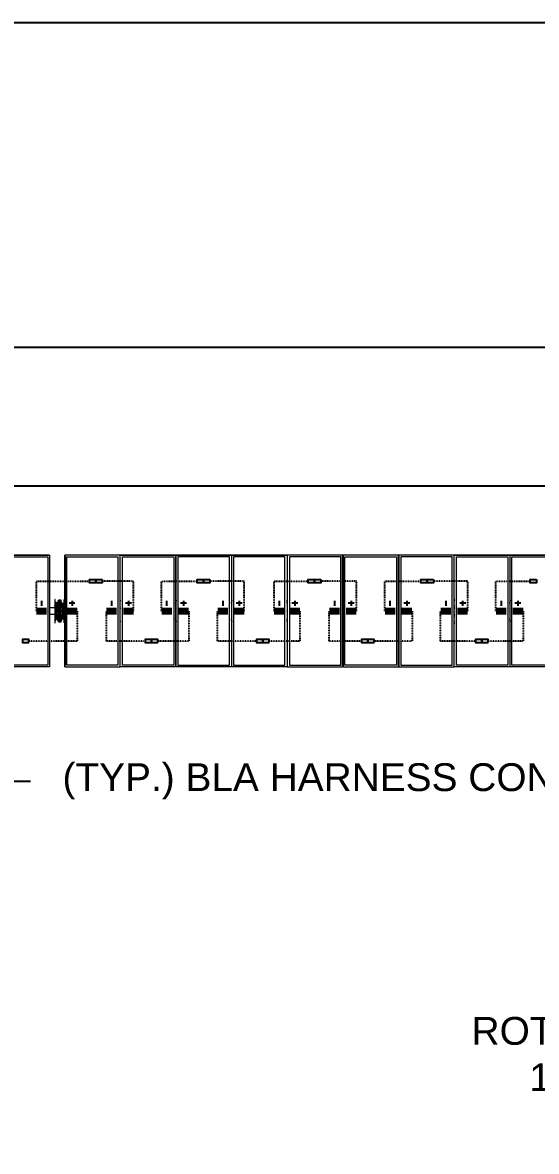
# Model space of a CAD drawing. Header units: feet. Extents: x -9903 to 12307, y -41 to 4121.
# Drawn here: x 6875 to 7244, y 3309 to 4121 of the extents above; entities that cross this region are included whole.
import ezdxf
from ezdxf import colors
from ezdxf.entities.mleader import LeaderData, LeaderLine
from ezdxf.math import Vec2, Vec3

# ---------------------------------------------------------------- set-up
doc = ezdxf.new("R2010")
doc.units = ezdxf.units.FT
doc.header["$MEASUREMENT"] = 0
doc.linetypes.add('HIDDEN', pattern=[0.375, 0.25, -0.125])
for name, color, linetype in [('E-HARN-COMP', 8, 'Continuous'), ('E-TRNK-CABL-NEG', 6, 'HIDDEN'), ('E-TRUNK-CABLE-POS', 6, 'HIDDEN'), ('G-ANNO-TEXT', 1, 'Continuous'), ('Polarity-Text', 7, 'Continuous')]:
    doc.layers.add(name, color=color, linetype=linetype)
doc.styles.add('NEI-A', font='arial.ttf')

# ---------------------------------------------------------------- blocks, each defined once
blk = doc.blocks.new('A$C47dfd34d')
at = {"lineweight": 5}
for points in [[(13.6994, 0.4133), (11.8445, 0.4133)], [(15.6094, 0.4133), (13.7561, 0.4133)], [(15.396, 0.4067), (15.396, 0.0067)], [(15.4027, 0.4133), (15.4027, 0)], [(13.6994, 0.22), (13.7211, 0.22)], [(13.7228, 0.2233), (13.7228, 0.225), (13.7211, 0.225), (13.7194, 0.2283), (13.7211, 0.2283), (13.7228, 0.225), (13.7261, 0.225), (13.7261, 0.2283), (13.7244, 0.2283), (13.7261, 0.2283), (13.7261, 0.23), (13.7228, 0.24), (13.7228, 0.2383), (13.7211, 0.2383), (13.7194, 0.24), (13.7211, 0.24), (13.7211, 0.2433), (13.7211, 0.25), (13.7194, 0.25), (13.7194, 0.1633), (13.7211, 0.1633), (13.7211, 0.17), (13.7211, 0.1733), (13.7194, 0.1733), (13.7211, 0.175), (13.7211, 0.1733), (13.7228, 0.1733), (13.7261, 0.1833), (13.7261, 0.185), (13.7244, 0.185), (13.7261, 0.185), (13.7261, 0.1883), (13.7228, 0.1883), (13.7211, 0.1883), (13.7211, 0.2233), (13.7228, 0.2233), (13.7228, 0.2217), (13.7228, 0.22), (13.7244, 0.22), (13.7244, 0.2183), (13.7228, 0.22)], [(13.7194, 0.24), (13.7211, 0.24)], [(13.7211, 0.2383), (13.7244, 0.2283), (13.7211, 0.2283), (13.7211, 0.23), (13.7194, 0.23)], [(13.7194, 0.23), (13.7194, 0.23)], [(13.7194, 0.2283), (13.7194, 0.2283)], [(13.7211, 0.24), (13.7211, 0.24)], [(13.7211, 0.2233), (13.7211, 0.225)], [(13.7278, 0.22), (13.7261, 0.22), (13.7244, 0.22), (13.7261, 0.22), (13.7261, 0.2217), (13.7244, 0.2217), (13.7228, 0.2217)], [(13.7228, 0.1933), (13.7228, 0.2183)], [(13.7244, 0.22), (13.7261, 0.22)], [(13.7244, 0.22), (13.7261, 0.22)], [(13.7244, 0.22), (13.7261, 0.22)], [(13.7244, 0.22), (13.7261, 0.22)], [(13.7244, 0.22), (13.7261, 0.22)], [(13.7244, 0.22), (13.7261, 0.22)], [(13.7278, 0.1783), (13.7278, 0.1883), (13.7278, 0.225), (13.7261, 0.225), (13.7278, 0.225), (13.7261, 0.2283), (13.7261, 0.23)], [(13.7261, 0.225), (13.7261, 0.225)], [(13.7261, 0.225), (13.7261, 0.2217)], [(13.7261, 0.2183), (13.7261, 0.1933)], [(13.7278, 0.2217), (13.7328, 0.2217), (13.7311, 0.2217), (13.7328, 0.2217), (13.7311, 0.2217), (13.7328, 0.2217), (13.7328, 0.2417), (13.7361, 0.2417), (13.7361, 0.2217), (13.7361, 0.1717), (13.7378, 0.1717), (13.7378, 0.1683), (13.7394, 0.1683), (13.7411, 0.1667), (13.7411, 0.1683), (13.7411, 0.1783), (13.7411, 0.2), (13.7411, 0.2017), (13.7411, 0.2033), (13.7428, 0.2033)], [(13.7278, 0.2267), (13.7278, 0.225), (13.7278, 0.235), (13.7294, 0.24), (13.7294, 0.2317), (13.7311, 0.2317), (13.7311, 0.2417), (13.7294, 0.2417)], [(13.7278, 0.205), (13.7278, 0.2083), (13.7328, 0.2083), (13.7328, 0.2117), (13.7328, 0.21), (13.7328, 0.2117), (13.7328, 0.2367), (13.7344, 0.2367)], [(13.7278, 0.235), (13.7278, 0.225), (13.7294, 0.225), (13.7311, 0.2233), (13.7294, 0.225), (13.7311, 0.2233), (13.7311, 0.225)], [(13.7278, 0.225), (13.7278, 0.225)], [(13.7311, 0.2183), (13.7294, 0.22), (13.7278, 0.22), (13.7328, 0.22)], [(13.7294, 0.235), (13.7294, 0.235)], [(13.7294, 0.2317), (13.7294, 0.23), (13.7294, 0.2283), (13.7311, 0.2283), (13.7311, 0.2317), (13.7328, 0.2317)], [(13.7294, 0.23), (13.7294, 0.225), (13.7294, 0.2233), (13.7311, 0.2233), (13.7311, 0.2283), (13.7328, 0.2283)], [(13.7378, 0.2433), (13.7361, 0.2433), (13.7378, 0.2433), (13.7361, 0.2433), (13.7344, 0.2433), (13.7328, 0.2433), (13.7344, 0.2433), (13.7328, 0.2433), (13.7328, 0.2417), (13.7311, 0.2417)], [(13.7328, 0.2233), (13.7311, 0.2233)], [(13.7344, 0.2467), (13.7328, 0.2467), (13.7328, 0.245), (13.7344, 0.245), (13.7344, 0.2433), (13.7361, 0.2433), (13.7361, 0.24)], [(13.7344, 0.245), (13.7328, 0.245), (13.7328, 0.2467), (13.7328, 0.245), (13.7344, 0.245), (13.7344, 0.2433), (13.7361, 0.2433), (13.7361, 0.2417), (13.7378, 0.2417), (13.7378, 0.2433), (13.7394, 0.245), (13.7411, 0.245), (13.7411, 0.2467), (13.7428, 0.2467)], [(13.7328, 0.2433), (13.7328, 0.235), (13.7328, 0.2433), (13.7328, 0.245), (13.7328, 0.2467), (13.7394, 0.2467), (13.7394, 0.245), (13.7394, 0.2433), (13.7378, 0.2433), (13.7394, 0.2433), (13.7378, 0.2433), (13.7394, 0.2433), (13.7378, 0.2433), (13.7361, 0.2433), (13.7378, 0.2433), (13.7394, 0.2433), (13.7378, 0.2433), (13.7394, 0.2433), (13.7394, 0.245), (13.7411, 0.245), (13.7428, 0.245), (13.7411, 0.245), (13.7428, 0.245), (13.7411, 0.245), (13.7411, 0.2467), (13.7394, 0.2467)], [(13.7328, 0.245), (13.7328, 0.245)], [(13.7328, 0.245), (13.7328, 0.245)], [(13.7328, 0.2117), (13.7328, 0.235), (13.7344, 0.235)], [(13.7328, 0.21), (13.7344, 0.21)], [(13.7328, 0.21), (13.7344, 0.21)], [(13.7344, 0.2433), (13.7361, 0.2433)], [(13.7361, 0.1667), (13.7344, 0.1667), (13.7411, 0.1667), (13.7428, 0.1667), (13.7411, 0.1667), (13.7394, 0.1683), (13.7411, 0.1683), (13.7411, 0.17), (13.7428, 0.17), (13.7411, 0.17), (13.7394, 0.17), (13.7411, 0.17), (13.7411, 0.1683), (13.7394, 0.1683), (13.7378, 0.1683), (13.7378, 0.1717), (13.7394, 0.1717), (13.7394, 0.17), (13.7394, 0.1717), (13.7378, 0.1717), (13.7361, 0.1717), (13.7361, 0.2217), (13.7361, 0.24), (13.7378, 0.24), (13.7394, 0.24), (13.7378, 0.24), (13.7394, 0.24)], [(13.7361, 0.2433), (13.7378, 0.2433)], [(13.7361, 0.2433), (13.7378, 0.2433)], [(13.7394, 0.2217), (13.7394, 0.2417), (13.7378, 0.2417), (13.7378, 0.2217), (13.7361, 0.2217), (13.7361, 0.24), (13.7378, 0.24), (13.7361, 0.24), (13.7361, 0.2217), (13.7378, 0.2217), (13.7378, 0.1917), (13.7394, 0.1917), (13.7394, 0.2217), (13.7394, 0.1917), (13.7378, 0.1917), (13.7378, 0.2217), (13.7361, 0.2217), (13.7361, 0.1917), (13.7378, 0.1917), (13.7378, 0.1717), (13.7394, 0.1717), (13.7394, 0.1917), (13.7394, 0.1717), (13.7378, 0.1717), (13.7378, 0.1917), (13.7361, 0.1917), (13.7378, 0.1917), (13.7378, 0.1717), (13.7394, 0.1717), (13.7394, 0.1917)], [(13.7361, 0.2217), (13.7378, 0.2217)], [(13.7378, 0.2433), (13.7394, 0.2433)], [(13.7378, 0.2433), (13.7394, 0.2433)], [(13.7378, 0.2433), (13.7394, 0.2433)], [(13.7378, 0.2433), (13.7394, 0.2433)], [(13.7378, 0.2433), (13.7394, 0.2433)], [(13.7378, 0.2433), (13.7394, 0.2433)], [(13.7378, 0.2433), (13.7394, 0.2433)], [(13.7378, 0.2433), (13.7394, 0.2433)], [(13.7378, 0.2433), (13.7394, 0.2433)], [(13.7378, 0.2433), (13.7394, 0.2433)], [(13.7394, 0.2417), (13.7394, 0.2433)], [(13.7394, 0.2433), (13.7411, 0.2433)], [(13.7394, 0.2433), (13.7411, 0.2433)], [(13.7394, 0.2433), (13.7411, 0.2433)], [(13.7394, 0.2433), (13.7411, 0.2433), (13.7411, 0.235), (13.7411, 0.2433)], [(13.7394, 0.2433), (13.7411, 0.2433)], [(13.7394, 0.2433), (13.7411, 0.2433)], [(13.7394, 0.2367), (13.7411, 0.2367), (13.7411, 0.2117), (13.7394, 0.2117)], [(13.7411, 0.245), (13.7411, 0.245)], [(13.7411, 0.245), (13.7411, 0.245)], [(13.7411, 0.245), (13.7411, 0.245)], [(13.7411, 0.2433), (13.7428, 0.2433)], [(13.7411, 0.2433), (13.7428, 0.2433)], [(13.7411, 0.2433), (13.7428, 0.2433)], [(13.7411, 0.2433), (13.7428, 0.2433)], [(13.7411, 0.2433), (13.7428, 0.2433)], [(13.7444, 0.2317), (13.7444, 0.23), (13.7444, 0.2283), (13.7428, 0.2283), (13.7428, 0.2317), (13.7411, 0.2317), (13.7428, 0.2317), (13.7428, 0.2283), (13.7411, 0.2283), (13.7444, 0.2283), (13.7444, 0.23), (13.7444, 0.2317), (13.7411, 0.2317), (13.7411, 0.2417), (13.7444, 0.2417), (13.7411, 0.2417), (13.7428, 0.2417)], [(13.7411, 0.2317), (13.7428, 0.2317), (13.7428, 0.2283), (13.7444, 0.2283), (13.7444, 0.23), (13.7444, 0.2233), (13.7428, 0.2233), (13.7411, 0.2283), (13.7428, 0.2283), (13.7428, 0.2233), (13.7444, 0.2233), (13.7444, 0.23), (13.7444, 0.2317), (13.7444, 0.24), (13.7461, 0.235), (13.7461, 0.225), (13.7444, 0.225), (13.7444, 0.2267), (13.7444, 0.225), (13.7461, 0.225), (13.7461, 0.235), (13.7444, 0.24), (13.7444, 0.2317), (13.7411, 0.2317), (13.7411, 0.2417), (13.7444, 0.2417)], [(13.7461, 0.235), (13.7444, 0.24), (13.7444, 0.2317), (13.7411, 0.2317), (13.7411, 0.2417)], [(13.7411, 0.21), (13.7411, 0.2083), (13.7411, 0.2117), (13.7411, 0.235), (13.7428, 0.235)], [(13.7411, 0.2283), (13.7428, 0.2283), (13.7428, 0.2233), (13.7444, 0.2233), (13.7444, 0.23)], [(13.7428, 0.2233), (13.7411, 0.2233)], [(13.7444, 0.2217), (13.7428, 0.2217), (13.7444, 0.2217), (13.7428, 0.2217), (13.7428, 0.22), (13.7411, 0.22), (13.7494, 0.22)], [(13.7411, 0.21), (13.7411, 0.2117)], [(13.7411, 0.21), (13.7411, 0.2117)], [(13.7411, 0.21), (13.7428, 0.21)], [(13.7411, 0.21), (13.7428, 0.21)], [(13.7411, 0.21), (13.7428, 0.21)], [(13.7411, 0.21), (13.7428, 0.21)], [(13.7411, 0.21), (13.7428, 0.21)], [(13.7411, 0.21), (13.7428, 0.21)], [(13.7411, 0.21), (13.7428, 0.21)], [(13.7411, 0.21), (13.7428, 0.21)], [(13.7411, 0.2083), (13.7411, 0.21)], [(13.7411, 0.21), (13.7428, 0.21)], [(13.7411, 0.21), (13.7428, 0.21)], [(13.7411, 0.21), (13.7428, 0.21)], [(13.7428, 0.24), (13.7428, 0.24)], [(13.7428, 0.24), (13.7428, 0.24)], [(13.7428, 0.24), (13.7428, 0.24)], [(13.7428, 0.225), (13.7428, 0.2233), (13.7444, 0.225)], [(13.7444, 0.235), (13.7444, 0.235)], [(13.7444, 0.235), (13.7444, 0.235)], [(13.7494, 0.225), (13.7494, 0.225)], [(13.7494, 0.225), (13.7494, 0.225)], [(13.7511, 0.225), (13.7511, 0.225)], [(13.7511, 0.225), (13.7511, 0.225)], [(13.7561, 0.2433), (13.7544, 0.2433), (13.7561, 0.2433)], [(13.7561, 0.2433), (13.7544, 0.2433), (13.7561, 0.2433)], [(13.7544, 0.24), (13.7544, 0.24)], [(13.7544, 0.24), (13.7544, 0.24)], [(13.9611, 0.235), (13.9611, 0.2467), (13.9611, 0.2433)], [(13.9611, 0.2283), (13.9628, 0.2283)], [(13.9611, 0.2217), (13.9628, 0.2217)], [(13.9611, 0.22), (13.9628, 0.22)], [(13.9611, 0.2183), (13.9611, 0.2167), (13.9628, 0.2167)], [(14.1661, 0.235), (14.1678, 0.2467), (14.1678, 0.2433)], [(14.1661, 0.2283), (14.1678, 0.2283)], [(14.1678, 0.2217), (14.1661, 0.2217)], [(14.1661, 0.22), (14.1678, 0.22)], [(14.1678, 0.2167), (14.1661, 0.2167), (14.1678, 0.2183)], [(14.3727, 0.235), (14.3744, 0.2467), (14.3744, 0.2433)], [(14.3727, 0.2283), (14.3744, 0.2283)], [(14.3744, 0.2217), (14.3727, 0.2217)], [(14.3727, 0.22), (14.3744, 0.22)], [(14.3744, 0.2167), (14.3727, 0.2167), (14.3744, 0.2183)], [(14.5794, 0.235), (14.5794, 0.2467), (14.5794, 0.2433)], [(14.5794, 0.2283), (14.5811, 0.2283)], [(14.5794, 0.2217), (14.5811, 0.2217)], [(14.5794, 0.22), (14.5811, 0.22)], [(14.5794, 0.2183), (14.5794, 0.2167), (14.5811, 0.2167)], [(14.7844, 0.235), (14.7861, 0.2467), (14.7861, 0.2433)], [(14.7844, 0.2283), (14.7861, 0.2283)], [(14.7861, 0.2217), (14.7844, 0.2217)], [(14.7844, 0.22), (14.7861, 0.22)], [(14.7861, 0.2167), (14.7844, 0.2167), (14.7861, 0.2183)], [(14.9911, 0.235), (14.9927, 0.2467), (14.9927, 0.2433)], [(14.9911, 0.2283), (14.9927, 0.2283)], [(14.9927, 0.2217), (14.9911, 0.2217)], [(14.9911, 0.22), (14.9927, 0.22)], [(14.9927, 0.2167), (14.9911, 0.2167), (14.9927, 0.2183)], [(15.1977, 0.235), (15.1977, 0.2467), (15.1977, 0.2433)], [(15.1977, 0.2283), (15.1994, 0.2283)], [(15.1977, 0.2217), (15.1994, 0.2217)], [(15.1977, 0.22), (15.1994, 0.22)], [(15.1977, 0.2183), (15.1977, 0.2167), (15.1994, 0.2167)], [(15.4027, 0.235), (15.4044, 0.2467), (15.4044, 0.2433)], [(15.4027, 0.2283), (15.4044, 0.2283)], [(15.4044, 0.2217), (15.4027, 0.2217)], [(15.4027, 0.22), (15.4044, 0.22)], [(15.4044, 0.2167), (15.4027, 0.2167), (15.4044, 0.2183)], [(13.7211, 0.1933), (13.6994, 0.1933)], [(13.7211, 0.205), (13.7194, 0.205)], [(13.7211, 0.2033), (13.7194, 0.2033)], [(13.7194, 0.1817), (13.7211, 0.1833), (13.7211, 0.185), (13.7244, 0.185), (13.7211, 0.175)], [(13.7194, 0.1833), (13.7194, 0.1833)], [(13.7194, 0.1817), (13.7194, 0.1817)], [(13.7211, 0.1733), (13.7194, 0.1733), (13.7194, 0.1717)], [(13.7211, 0.17), (13.7194, 0.17), (13.7211, 0.17)], [(13.7211, 0.1867), (13.7211, 0.1883)], [(13.7211, 0.1733), (13.7211, 0.1733)], [(13.7228, 0.1867), (13.7228, 0.1883), (13.7228, 0.19)], [(13.7244, 0.1917), (13.7261, 0.1917)], [(13.7244, 0.1917), (13.7261, 0.1917)], [(13.7244, 0.1917), (13.7261, 0.1917)], [(13.7244, 0.1917), (13.7261, 0.1917)], [(13.7244, 0.1917), (13.7261, 0.1917)], [(13.7278, 0.185), (13.7261, 0.185), (13.7278, 0.1883), (13.7261, 0.1883), (13.7278, 0.1883), (13.7294, 0.1883), (13.7311, 0.19), (13.7311, 0.1883), (13.7328, 0.1883)], [(13.7261, 0.19), (13.7261, 0.1883)], [(13.7261, 0.1883), (13.7261, 0.1883)], [(13.7261, 0.1833), (13.7261, 0.185)], [(13.7278, 0.2083), (13.7294, 0.2083)], [(13.7328, 0.2017), (13.7328, 0.2), (13.7328, 0.2033), (13.7278, 0.2033)], [(13.7328, 0.1933), (13.7278, 0.1933)], [(13.7394, 0.1667), (13.7411, 0.1667), (13.7394, 0.1683), (13.7411, 0.1683), (13.7411, 0.1783), (13.7411, 0.1683), (13.7411, 0.1667), (13.7394, 0.1683), (13.7378, 0.1683), (13.7361, 0.1683), (13.7361, 0.1717), (13.7328, 0.1717), (13.7328, 0.1917), (13.7311, 0.1917), (13.7328, 0.1917), (13.7311, 0.1917), (13.7328, 0.1917), (13.7278, 0.1917), (13.7294, 0.1917)], [(13.7278, 0.1883), (13.7278, 0.1883)], [(13.7278, 0.1867), (13.7278, 0.1883), (13.7278, 0.1783), (13.7294, 0.1717)], [(13.7294, 0.1933), (13.7311, 0.195)], [(13.7294, 0.1817), (13.7294, 0.18), (13.7311, 0.18), (13.7311, 0.1833)], [(13.7294, 0.18), (13.7294, 0.1717), (13.7311, 0.1717), (13.7311, 0.18), (13.7328, 0.18)], [(13.7294, 0.1783), (13.7294, 0.1783)], [(13.7328, 0.185), (13.7311, 0.185)], [(13.7311, 0.1717), (13.7328, 0.1717), (13.7328, 0.1683), (13.7328, 0.1783), (13.7328, 0.1683), (13.7328, 0.1667), (13.7344, 0.1683), (13.7328, 0.1667), (13.7344, 0.1667), (13.7328, 0.1667), (13.7344, 0.1667)], [(13.7344, 0.2033), (13.7328, 0.2033), (13.7344, 0.2033), (13.7328, 0.2033), (13.7344, 0.2033), (13.7328, 0.2033), (13.7344, 0.2033), (13.7328, 0.2033), (13.7328, 0.1767), (13.7344, 0.1767)], [(13.7328, 0.2033), (13.7328, 0.2), (13.7328, 0.1783), (13.7344, 0.1783)], [(13.7344, 0.17), (13.7328, 0.17), (13.7328, 0.1683), (13.7344, 0.1683), (13.7361, 0.1683), (13.7344, 0.1683), (13.7361, 0.1683)], [(13.7328, 0.1683), (13.7328, 0.1683)], [(13.7378, 0.1717), (13.7361, 0.1717), (13.7361, 0.1917), (13.7361, 0.1717), (13.7361, 0.17), (13.7344, 0.17), (13.7361, 0.17)], [(13.7378, 0.17), (13.7361, 0.17), (13.7361, 0.1717), (13.7361, 0.17), (13.7378, 0.17), (13.7361, 0.17), (13.7378, 0.17), (13.7394, 0.17), (13.7411, 0.17), (13.7394, 0.17), (13.7378, 0.17), (13.7361, 0.17), (13.7378, 0.17), (13.7394, 0.17), (13.7378, 0.17), (13.7394, 0.17), (13.7378, 0.17), (13.7361, 0.17), (13.7378, 0.17), (13.7394, 0.17), (13.7378, 0.17), (13.7361, 0.17), (13.7378, 0.17), (13.7394, 0.17), (13.7394, 0.1717), (13.7378, 0.1717), (13.7378, 0.1683), (13.7394, 0.1683), (13.7411, 0.1667), (13.7411, 0.1683), (13.7411, 0.17), (13.7394, 0.17), (13.7411, 0.17), (13.7428, 0.17), (13.7411, 0.17), (13.7411, 0.1683), (13.7428, 0.1683)], [(13.7378, 0.1683), (13.7394, 0.1683)], [(13.7378, 0.1683), (13.7394, 0.1683)], [(13.7394, 0.1683), (13.7378, 0.1683)], [(13.7378, 0.1683), (13.7394, 0.1683)], [(13.7378, 0.1683), (13.7394, 0.1683)], [(13.7394, 0.1683), (13.7378, 0.1683)], [(13.7394, 0.2083), (13.7494, 0.2083)], [(13.7494, 0.2033), (13.7394, 0.2033)], [(13.7394, 0.2017), (13.7411, 0.2017), (13.7411, 0.1767), (13.7394, 0.1767)], [(13.7428, 0.1667), (13.7411, 0.1667), (13.7394, 0.1683), (13.7411, 0.1683), (13.7411, 0.1783), (13.7428, 0.1783)], [(13.7394, 0.1683), (13.7411, 0.1683)], [(13.7394, 0.1683), (13.7411, 0.1683)], [(13.7411, 0.2033), (13.7411, 0.2)], [(13.7411, 0.2033), (13.7411, 0.2)], [(13.7411, 0.2033), (13.7411, 0.2)], [(13.7411, 0.2033), (13.7411, 0.2)], [(13.7411, 0.2033), (13.7428, 0.2033)], [(13.7411, 0.2033), (13.7428, 0.2033)], [(13.7411, 0.2033), (13.7411, 0.2)], [(13.7411, 0.2033), (13.7411, 0.2)], [(13.7411, 0.2033), (13.7428, 0.2033)], [(13.7411, 0.2033), (13.7428, 0.2033)], [(13.7411, 0.2033), (13.7428, 0.2033)], [(13.7411, 0.2033), (13.7428, 0.2033)], [(13.7411, 0.2033), (13.7428, 0.2033)], [(13.7411, 0.2033), (13.7428, 0.2033)], [(13.7494, 0.1933), (13.7411, 0.1933)], [(13.7411, 0.1917), (13.7428, 0.1917), (13.7411, 0.1917)], [(13.7411, 0.1917), (13.7428, 0.1917), (13.7411, 0.1917)], [(13.7411, 0.1917), (13.7428, 0.1917), (13.7411, 0.1917), (13.7428, 0.1917), (13.7444, 0.1917), (13.7428, 0.1917), (13.7444, 0.1917)], [(13.7444, 0.1883), (13.7428, 0.19), (13.7444, 0.1883), (13.7428, 0.19), (13.7428, 0.1883), (13.7411, 0.1883)], [(13.7428, 0.185), (13.7428, 0.1833), (13.7444, 0.1833), (13.7428, 0.1833), (13.7428, 0.185), (13.7428, 0.1883), (13.7444, 0.1883), (13.7444, 0.1867), (13.7444, 0.1833), (13.7428, 0.1833), (13.7428, 0.185), (13.7428, 0.1883), (13.7444, 0.1883), (13.7444, 0.1867), (13.7444, 0.1833), (13.7444, 0.1867), (13.7444, 0.1883), (13.7428, 0.1883), (13.7428, 0.185), (13.7411, 0.185), (13.7428, 0.185), (13.7411, 0.185)], [(13.7428, 0.1833), (13.7428, 0.18), (13.7411, 0.18), (13.7444, 0.18), (13.7444, 0.1817)], [(13.7411, 0.18), (13.7411, 0.1717), (13.7444, 0.1717), (13.7444, 0.18)], [(13.7411, 0.1683), (13.7411, 0.1783)], [(13.7411, 0.1783), (13.7411, 0.1683)], [(13.7411, 0.1717), (13.7428, 0.1717)], [(13.7428, 0.1717), (13.7428, 0.1717)], [(13.7428, 0.1717), (13.7428, 0.1717)], [(13.7428, 0.1717), (13.7428, 0.1717)], [(13.7444, 0.1783), (13.7444, 0.1783)], [(13.7444, 0.1783), (13.7444, 0.1783)], [(13.7461, 0.1783), (13.7444, 0.1717)], [(13.7494, 0.1883), (13.7494, 0.1883)], [(13.7494, 0.1883), (13.7494, 0.1883)], [(13.7511, 0.1917), (13.7528, 0.1917)], [(13.7511, 0.1917), (13.7528, 0.1917)], [(13.7511, 0.1917), (13.7528, 0.1917)], [(13.7511, 0.1917), (13.7528, 0.1917)], [(13.7511, 0.1917), (13.7528, 0.1917)], [(13.7511, 0.1917), (13.7528, 0.1917)], [(13.7511, 0.1883), (13.7511, 0.1883)], [(13.7511, 0.1883), (13.7511, 0.1883)], [(13.7528, 0.1933), (13.7544, 0.1933)], [(13.7544, 0.1733), (13.7544, 0.1733)], [(13.7544, 0.1733), (13.7544, 0.1733)], [(13.7544, 0.17), (13.7544, 0.17)], [(13.7561, 0.17), (13.7544, 0.17), (13.7561, 0.17)], [(13.7544, 0.17), (13.7544, 0.17)], [(13.7561, 0.17), (13.7544, 0.17), (13.7561, 0.17)], [(13.9611, 0.2067), (13.9611, 0.2083)], [(13.9611, 0.205), (13.9628, 0.205)], [(13.9611, 0.195), (13.9628, 0.195)], [(13.9611, 0.1933), (13.9628, 0.1933)], [(13.9611, 0.1917), (13.9628, 0.1917)], [(13.9611, 0.185), (13.9628, 0.185)], [(13.9611, 0.17), (13.9611, 0.1667), (13.9611, 0.1783)], [(14.1661, 0.2067), (14.1678, 0.2083)], [(14.1678, 0.205), (14.1661, 0.205)], [(14.1661, 0.195), (14.1678, 0.195)], [(14.1678, 0.1933), (14.1661, 0.1933)], [(14.1661, 0.1917), (14.1678, 0.1917)], [(14.1678, 0.185), (14.1661, 0.185)], [(14.1678, 0.17), (14.1678, 0.1667), (14.1661, 0.1783)], [(14.3727, 0.2067), (14.3744, 0.2083)], [(14.3744, 0.205), (14.3727, 0.205)], [(14.3727, 0.195), (14.3744, 0.195)], [(14.3744, 0.1933), (14.3727, 0.1933)], [(14.3727, 0.1917), (14.3744, 0.1917)], [(14.3744, 0.185), (14.3727, 0.185)], [(14.3744, 0.17), (14.3744, 0.1667), (14.3727, 0.1783)], [(14.5794, 0.2067), (14.5794, 0.2083)], [(14.5794, 0.205), (14.5811, 0.205)], [(14.5794, 0.195), (14.5811, 0.195)], [(14.5794, 0.1933), (14.5811, 0.1933)], [(14.5794, 0.1917), (14.5811, 0.1917)], [(14.5794, 0.185), (14.5811, 0.185)], [(14.5794, 0.17), (14.5794, 0.1667), (14.5794, 0.1783)], [(14.7844, 0.2067), (14.7861, 0.2083)], [(14.7861, 0.205), (14.7844, 0.205)], [(14.7844, 0.195), (14.7861, 0.195)], [(14.7861, 0.1933), (14.7844, 0.1933)], [(14.7844, 0.1917), (14.7861, 0.1917)], [(14.7861, 0.185), (14.7844, 0.185)], [(14.7861, 0.17), (14.7861, 0.1667), (14.7844, 0.1783)], [(14.9911, 0.2067), (14.9927, 0.2083)], [(14.9927, 0.205), (14.9911, 0.205)], [(14.9911, 0.195), (14.9927, 0.195)], [(14.9927, 0.1933), (14.9911, 0.1933)], [(14.9911, 0.1917), (14.9927, 0.1917)], [(14.9927, 0.185), (14.9911, 0.185)], [(14.9927, 0.17), (14.9927, 0.1667), (14.9911, 0.1783)], [(15.1977, 0.2067), (15.1977, 0.2083)], [(15.1977, 0.205), (15.1994, 0.205)], [(15.1977, 0.195), (15.1994, 0.195)], [(15.1977, 0.1933), (15.1994, 0.1933)], [(15.1977, 0.1917), (15.1994, 0.1917)], [(15.1977, 0.185), (15.1994, 0.185)], [(15.1977, 0.17), (15.1977, 0.1667), (15.1977, 0.1783)], [(15.4027, 0.2067), (15.4044, 0.2083)], [(15.4044, 0.205), (15.4027, 0.205)], [(15.4027, 0.195), (15.4044, 0.195)], [(15.4044, 0.1933), (15.4027, 0.1933)], [(15.4027, 0.1917), (15.4044, 0.1917)], [(15.4044, 0.185), (15.4027, 0.185)], [(15.4044, 0.17), (15.4044, 0.1667), (15.4027, 0.1783)], [(13.7328, 0.1667), (13.7328, 0.1667)], [(13.7411, 0.1667), (13.7411, 0.1667)], [(13.7411, 0.1667), (13.7411, 0.1667)], [(13.7411, 0.1667), (13.7411, 0.1667)], [(13.9611, 0.1667), (13.9611, 0.1667)], [(13.9611, 0.1633), (13.9628, 0.1633)], [(13.9611, 0.1617), (13.9628, 0.1617)], [(14.1661, 0.1633), (14.1678, 0.1633)], [(14.1661, 0.1617), (14.1678, 0.1617)], [(14.1678, 0.1667), (14.1678, 0.1667)], [(14.3727, 0.1633), (14.3744, 0.1633)], [(14.3727, 0.1617), (14.3744, 0.1617)], [(14.3744, 0.1667), (14.3744, 0.1667)], [(14.5794, 0.1667), (14.5794, 0.1667)], [(14.5794, 0.1633), (14.5811, 0.1633)], [(14.5794, 0.1617), (14.5811, 0.1617)], [(14.7844, 0.1633), (14.7861, 0.1633)], [(14.7844, 0.1617), (14.7861, 0.1617)], [(14.7861, 0.1667), (14.7861, 0.1667)], [(14.9911, 0.1633), (14.9927, 0.1633)], [(14.9911, 0.1617), (14.9927, 0.1617)], [(14.9927, 0.1667), (14.9927, 0.1667)], [(15.1977, 0.1667), (15.1977, 0.1667)], [(15.1977, 0.1633), (15.1994, 0.1633)], [(15.1977, 0.1617), (15.1994, 0.1617)], [(15.4027, 0.1633), (15.4044, 0.1633)], [(15.4027, 0.1617), (15.4044, 0.1617)], [(15.4044, 0.1667), (15.4044, 0.1667)]]:
    blk.add_lwpolyline(points, dxfattribs=at)
for points in [[(13.4945, 0), (13.4945, 0.4133), (13.6994, 0.4133), (13.6994, 0)], [(13.5011, 0.0067), (13.5011, 0.4067), (13.6928, 0.4067), (13.6928, 0.0067)], [(13.7561, 0.4133), (13.7561, 0), (13.9611, 0), (13.9611, 0.4133)], [(13.7561, 0), (13.7561, 0.4133)], [(13.9528, 0.4067), (13.9528, 0.0067), (13.7628, 0.0067), (13.7628, 0.4067)], [(13.7628, 0.0067), (13.7628, 0.4067)], [(14.1661, 0.4133), (14.1661, 0), (13.9611, 0), (13.9611, 0.4133)], [(13.9694, 0.4067), (14.1594, 0.4067), (14.1594, 0.0067), (13.9694, 0.0067)], [(14.1678, 0.4133), (14.3727, 0.4133), (14.3727, 0), (14.1678, 0)], [(14.1744, 0.4067), (14.1744, 0.0067), (14.3661, 0.0067), (14.3661, 0.4067)], [(14.3744, 0.4133), (14.5794, 0.4133), (14.5794, 0), (14.3744, 0)], [(14.3811, 0.4067), (14.3811, 0.0067), (14.5711, 0.0067), (14.5711, 0.4067)], [(14.5794, 0), (14.7844, 0), (14.7844, 0.4133), (14.5794, 0.4133)], [(14.5877, 0.0067), (14.7777, 0.0067), (14.7777, 0.4067), (14.5877, 0.4067)], [(14.7861, 0.4133), (14.7861, 0), (14.9911, 0), (14.9911, 0.4133)], [(14.9844, 0.4067), (14.9844, 0.0067), (14.7927, 0.0067), (14.7927, 0.4067)], [(15.1977, 0.4133), (14.9927, 0.4133), (14.9927, 0), (15.1977, 0)], [(14.9994, 0.0067), (15.1894, 0.0067), (15.1894, 0.4067), (14.9994, 0.4067)], [(15.1977, 0), (15.1977, 0.4133), (15.4027, 0.4133), (15.4027, 0)], [(15.206, 0.0067), (15.206, 0.4067), (15.396, 0.4067), (15.396, 0.0067)], [(15.4044, 0), (15.4044, 0.4133), (15.6094, 0.4133), (15.6094, 0)], [(15.411, 0.0067), (15.411, 0.4067), (15.6027, 0.4067), (15.6027, 0.0067)], [(13.7194, 0.2433), (13.7211, 0.2433)], [(13.7244, 0.2217), (13.7228, 0.22), (13.7244, 0.2183), (13.7261, 0.22)], [(13.7244, 0.2217), (13.7228, 0.2217), (13.7228, 0.22), (13.7228, 0.2183), (13.7244, 0.2183), (13.7261, 0.2183), (13.7261, 0.22), (13.7261, 0.2217)], [(13.7261, 0.22), (13.7244, 0.22)], [(13.7428, 0.2433), (13.7411, 0.2433), (13.7428, 0.2433), (13.7411, 0.2433), (13.7411, 0.235), (13.7411, 0.2433), (13.7411, 0.245), (13.7411, 0.2467), (13.7411, 0.245), (13.7394, 0.245), (13.7394, 0.2467), (13.7328, 0.2467), (13.7394, 0.2467), (13.7411, 0.2467), (13.7394, 0.2467), (13.7394, 0.245), (13.7394, 0.2433), (13.7394, 0.2417), (13.7394, 0.2433), (13.7411, 0.2433), (13.7394, 0.2433), (13.7411, 0.2433), (13.7411, 0.235), (13.7411, 0.2433), (13.7411, 0.245), (13.7394, 0.245), (13.7411, 0.245), (13.7394, 0.245), (13.7411, 0.245), (13.7411, 0.2433)], [(13.7361, 0.1917), (13.7361, 0.2217), (13.7328, 0.2217), (13.7328, 0.1917)], [(13.7344, 0.21), (13.7328, 0.21), (13.7328, 0.2083), (13.7328, 0.21)], [(13.7361, 0.2433), (13.7344, 0.2433)], [(13.7378, 0.2417), (13.7361, 0.2417), (13.7378, 0.2417), (13.7378, 0.2433), (13.7394, 0.245), (13.7411, 0.245), (13.7411, 0.2467), (13.7428, 0.2467), (13.7411, 0.2467), (13.7411, 0.245), (13.7394, 0.245), (13.7378, 0.2433)], [(13.7361, 0.2433), (13.7361, 0.24), (13.7361, 0.2433), (13.7378, 0.2433)], [(13.7378, 0.2417), (13.7378, 0.2217), (13.7394, 0.2217), (13.7394, 0.2417)], [(13.7378, 0.2417), (13.7378, 0.2217), (13.7394, 0.2217), (13.7394, 0.2417)], [(13.7378, 0.2217), (13.7378, 0.1917), (13.7394, 0.1917), (13.7394, 0.2217)], [(13.7394, 0.2117), (13.7411, 0.2117), (13.7411, 0.2367), (13.7394, 0.2367), (13.7411, 0.2367), (13.7411, 0.2117)], [(13.7411, 0.2117), (13.7411, 0.2083), (13.7411, 0.21), (13.7428, 0.21), (13.7411, 0.21), (13.7411, 0.2083), (13.7411, 0.2117), (13.7411, 0.21), (13.7411, 0.2117), (13.7411, 0.235), (13.7428, 0.235), (13.7411, 0.235), (13.7411, 0.2117), (13.7411, 0.21)], [(13.7411, 0.2233), (13.7428, 0.2233), (13.7444, 0.225), (13.7428, 0.2233), (13.7444, 0.225), (13.7428, 0.2233)], [(13.7444, 0.2217), (13.7428, 0.2217), (13.7411, 0.2217), (13.7428, 0.2217), (13.7428, 0.22), (13.7411, 0.22), (13.7494, 0.22), (13.7411, 0.22), (13.7428, 0.22), (13.7428, 0.2217), (13.7411, 0.2217), (13.7428, 0.2217)], [(13.7428, 0.2217), (13.7411, 0.2217)], [(13.7428, 0.21), (13.7411, 0.21), (13.7411, 0.2083), (13.7411, 0.21), (13.7428, 0.21), (13.7411, 0.21)], [(13.7444, 0.225), (13.7428, 0.2233), (13.7428, 0.225), (13.7428, 0.2233), (13.7444, 0.225), (13.7428, 0.2233)], [(13.7461, 0.225), (13.7461, 0.235), (13.7461, 0.225), (13.7478, 0.225)], [(13.7511, 0.2283), (13.7494, 0.2283), (13.7494, 0.23), (13.7544, 0.24), (13.7544, 0.2433), (13.7544, 0.25), (13.7561, 0.25), (13.7544, 0.25), (13.7544, 0.2433), (13.7544, 0.24), (13.7544, 0.2383), (13.7561, 0.2383), (13.7511, 0.2283), (13.7511, 0.225), (13.7544, 0.225), (13.7544, 0.2233), (13.7544, 0.1883), (13.7528, 0.1883), (13.7528, 0.19), (13.7528, 0.1917), (13.7511, 0.1917), (13.7511, 0.19), (13.7528, 0.19), (13.7528, 0.1883), (13.7544, 0.1883), (13.7544, 0.2233), (13.7528, 0.2233), (13.7528, 0.2217), (13.7528, 0.2233), (13.7544, 0.2233), (13.7544, 0.225), (13.7511, 0.225), (13.7511, 0.2283), (13.7494, 0.2283), (13.7494, 0.225), (13.7511, 0.225), (13.7494, 0.225), (13.7494, 0.1883), (13.7511, 0.1883), (13.7494, 0.1883), (13.7494, 0.185), (13.7494, 0.1833), (13.7494, 0.185), (13.7511, 0.185), (13.7511, 0.1883), (13.7544, 0.1883), (13.7511, 0.1883), (13.7511, 0.185), (13.7511, 0.1833), (13.7494, 0.1833), (13.7544, 0.1733), (13.7544, 0.175), (13.7561, 0.175), (13.7511, 0.185), (13.7494, 0.185), (13.7494, 0.1883), (13.7511, 0.1883), (13.7494, 0.1883), (13.7494, 0.225), (13.7511, 0.225), (13.7511, 0.2217), (13.7528, 0.2217), (13.7511, 0.2217), (13.7511, 0.22), (13.7528, 0.22), (13.7511, 0.22), (13.7528, 0.22), (13.7511, 0.22), (13.7528, 0.22), (13.7511, 0.22), (13.7528, 0.22), (13.7511, 0.22), (13.7528, 0.22), (13.7511, 0.2183), (13.7511, 0.22), (13.7511, 0.2217), (13.7511, 0.225), (13.7494, 0.225), (13.7494, 0.2283), (13.7494, 0.23), (13.7494, 0.2283)], [(13.7561, 0.2267), (13.7544, 0.225), (13.7544, 0.2283), (13.7511, 0.2283), (13.7494, 0.2283), (13.7494, 0.23), (13.7544, 0.24), (13.7544, 0.2383), (13.7561, 0.2383), (13.7511, 0.2283), (13.7544, 0.2283), (13.7544, 0.225)], [(13.7511, 0.2217), (13.7494, 0.22), (13.7511, 0.2183), (13.7528, 0.22)], [(13.7511, 0.2183), (13.7528, 0.2183), (13.7528, 0.22), (13.7528, 0.2217), (13.7511, 0.2217), (13.7494, 0.2217), (13.7494, 0.22), (13.7494, 0.2183)], [(13.7511, 0.2217), (13.7494, 0.22), (13.7511, 0.2183), (13.7528, 0.22)], [(13.7511, 0.2183), (13.7528, 0.2183), (13.7528, 0.22), (13.7528, 0.2217), (13.7511, 0.2217), (13.7494, 0.2217), (13.7494, 0.22), (13.7494, 0.2183)], [(13.7511, 0.22), (13.7511, 0.2183), (13.7528, 0.22), (13.7528, 0.2217), (13.7528, 0.22), (13.7511, 0.22), (13.7528, 0.22), (13.7511, 0.22), (13.7528, 0.22), (13.7511, 0.22), (13.7528, 0.22), (13.7511, 0.22), (13.7528, 0.22)], [(13.7511, 0.1933), (13.7528, 0.1933), (13.7528, 0.2183), (13.7528, 0.1933), (13.7511, 0.1933), (13.7511, 0.1917), (13.7511, 0.19), (13.7528, 0.19), (13.7528, 0.1917), (13.7511, 0.1917), (13.7528, 0.1917), (13.7511, 0.1917), (13.7528, 0.1917), (13.7511, 0.1917), (13.7528, 0.1917), (13.7511, 0.1917), (13.7528, 0.1917), (13.7511, 0.1917), (13.7511, 0.1933), (13.7511, 0.2183)], [(13.7544, 0.22), (13.7528, 0.22), (13.7544, 0.22), (13.7561, 0.22)], [(13.7561, 0.24), (13.7544, 0.24)], [(13.7561, 0.2283), (13.7561, 0.23), (13.7561, 0.2283), (13.7544, 0.2283)], [(13.7561, 0.2233), (13.7561, 0.225)], [(13.9628, 0.25), (13.9611, 0.25)], [(14.1678, 0.25), (14.1661, 0.25)], [(14.3744, 0.25), (14.3727, 0.25)], [(14.5811, 0.25), (14.5794, 0.25)], [(14.7861, 0.25), (14.7844, 0.25)], [(14.9927, 0.25), (14.9911, 0.25)], [(15.1994, 0.25), (15.1977, 0.25)], [(15.4044, 0.25), (15.4027, 0.25)], [(13.7211, 0.2083), (13.7194, 0.2083)], [(13.7194, 0.185), (13.7211, 0.185), (13.7228, 0.1883), (13.7211, 0.1883)], [(13.7244, 0.19), (13.7261, 0.1917), (13.7261, 0.1933), (13.7244, 0.1933), (13.7228, 0.1933), (13.7228, 0.1917), (13.7228, 0.19)], [(13.7244, 0.1933), (13.7228, 0.1917), (13.7244, 0.19), (13.7261, 0.1917)], [(13.7244, 0.1933), (13.7228, 0.1933), (13.7228, 0.1917), (13.7228, 0.19), (13.7244, 0.19), (13.7261, 0.19), (13.7261, 0.1917), (13.7261, 0.1933)], [(13.7261, 0.1917), (13.7244, 0.1917)], [(13.7261, 0.1917), (13.7244, 0.1917)], [(13.7294, 0.1883), (13.7311, 0.19)], [(13.7294, 0.1833), (13.7294, 0.1883), (13.7311, 0.1883), (13.7311, 0.185)], [(13.7361, 0.1683), (13.7344, 0.1683)], [(13.7378, 0.1683), (13.7394, 0.1683)], [(13.7494, 0.2083), (13.7394, 0.2083), (13.7494, 0.2083), (13.7478, 0.2083), (13.7478, 0.205), (13.7494, 0.205), (13.7478, 0.205), (13.7478, 0.2083)], [(13.7394, 0.2033), (13.7494, 0.2033)], [(13.7394, 0.2017), (13.7411, 0.2017), (13.7411, 0.1767), (13.7394, 0.1767), (13.7411, 0.1767), (13.7411, 0.2017)], [(13.7428, 0.2033), (13.7411, 0.2033), (13.7428, 0.2033), (13.7411, 0.2033), (13.7428, 0.2033), (13.7411, 0.2033), (13.7428, 0.2033), (13.7411, 0.2033), (13.7411, 0.2017), (13.7411, 0.2), (13.7411, 0.1783), (13.7428, 0.1783), (13.7411, 0.1783), (13.7411, 0.2), (13.7411, 0.2017), (13.7411, 0.2033)], [(13.7428, 0.2033), (13.7411, 0.2033)], [(13.7428, 0.2033), (13.7411, 0.2033)], [(13.7411, 0.1933), (13.7494, 0.1933)], [(13.7444, 0.1917), (13.7428, 0.1917), (13.7411, 0.1917), (13.7428, 0.1917)], [(13.7428, 0.19), (13.7444, 0.1883), (13.7428, 0.19), (13.7444, 0.1883), (13.7428, 0.19), (13.7444, 0.1883), (13.7428, 0.19), (13.7428, 0.1883), (13.7411, 0.1883), (13.7428, 0.1883)], [(13.7428, 0.18), (13.7428, 0.1833), (13.7428, 0.18), (13.7411, 0.18)], [(13.7444, 0.1717), (13.7444, 0.18), (13.7411, 0.18), (13.7411, 0.1717)], [(13.7444, 0.1717), (13.7444, 0.18), (13.7411, 0.18), (13.7411, 0.1717)], [(13.7428, 0.1717), (13.7411, 0.1717)], [(13.7428, 0.1683), (13.7411, 0.1683), (13.7411, 0.17), (13.7428, 0.17), (13.7411, 0.17), (13.7411, 0.1683)], [(13.7444, 0.1867), (13.7444, 0.1883), (13.7461, 0.1883), (13.7461, 0.1783), (13.7461, 0.1883), (13.7461, 0.1783), (13.7444, 0.1717), (13.7461, 0.1783), (13.7461, 0.1883), (13.7444, 0.1883)], [(13.7444, 0.18), (13.7444, 0.1817)], [(13.7511, 0.1933), (13.7494, 0.1917), (13.7511, 0.19), (13.7528, 0.1917)], [(13.7511, 0.19), (13.7528, 0.19), (13.7528, 0.1917), (13.7528, 0.1933), (13.7511, 0.1933), (13.7494, 0.1933), (13.7494, 0.1917), (13.7494, 0.19)], [(13.7511, 0.1933), (13.7494, 0.1917), (13.7511, 0.19), (13.7528, 0.1917)], [(13.7511, 0.19), (13.7528, 0.19), (13.7528, 0.1917), (13.7528, 0.1933), (13.7511, 0.1933), (13.7494, 0.1933), (13.7494, 0.1917), (13.7494, 0.19)], [(13.7561, 0.1867), (13.7544, 0.1883), (13.7544, 0.185), (13.7511, 0.185), (13.7561, 0.175), (13.7544, 0.175), (13.7544, 0.1733), (13.7494, 0.1833), (13.7511, 0.1833), (13.7511, 0.185), (13.7544, 0.185), (13.7544, 0.1883), (13.7561, 0.1867), (13.7561, 0.1883)], [(13.7528, 0.1917), (13.7511, 0.1917)], [(13.7511, 0.19), (13.7511, 0.1883)], [(13.7528, 0.1933), (13.7528, 0.1917)], [(13.7561, 0.2083), (13.7544, 0.2083)], [(13.7561, 0.2083), (13.7544, 0.2083)], [(13.7544, 0.205), (13.7561, 0.205)], [(13.7544, 0.2033), (13.7561, 0.2033)], [(13.7544, 0.1933), (13.7561, 0.1933)], [(13.7544, 0.1867), (13.7544, 0.1883)], [(13.7544, 0.1833), (13.7561, 0.1833), (13.7561, 0.185), (13.7561, 0.1833)], [(13.7561, 0.1733), (13.7544, 0.1733), (13.7544, 0.1717), (13.7544, 0.17), (13.7544, 0.1633), (13.7561, 0.1633), (13.7544, 0.1633), (13.7544, 0.17), (13.7544, 0.1717), (13.7544, 0.1733)], [(13.7344, 0.1667), (13.7394, 0.1667), (13.7411, 0.1667), (13.7394, 0.1667), (13.7411, 0.1667)]]:
    blk.add_lwpolyline(points, close=True, dxfattribs=at)

msp = doc.modelspace()

# ---------------------------------------------------------------- linework, layer by layer
msp.add_line((4102.45, 4121.03), (8204.9, 4121.03))
at = {"layer": 'E-HARN-COMP'}
for points in [[(6927.33, 3720.63), (6927.33, 3718.31), (6922.77, 3718.31), (6922.77, 3720.63)], [(6931.9, 3720.63), (6931.9, 3718.31), (6927.33, 3718.31), (6927.33, 3720.63)], [(7004.83, 3720.63), (7004.83, 3718.31), (7000.27, 3718.31), (7000.27, 3720.63)], [(7009.4, 3720.63), (7009.4, 3718.31), (7004.83, 3718.31), (7004.83, 3720.63)], [(7084.52, 3720.63), (7084.52, 3718.31), (7079.96, 3718.31), (7079.96, 3720.63)], [(7089.09, 3720.63), (7089.09, 3718.31), (7084.52, 3718.31), (7084.52, 3720.63)], [(7165.6, 3720.63), (7165.6, 3718.31), (7161.03, 3718.31), (7161.03, 3720.63)], [(7170.16, 3720.63), (7170.16, 3718.31), (7165.6, 3718.31), (7165.6, 3720.63)], [(7244.2, 3720.63), (7244.2, 3718.31), (7239.64, 3718.31), (7239.64, 3720.63)], [(6879.2, 3675.24), (6879.2, 3677.56), (6874.64, 3677.56), (6874.64, 3675.24)], [(6967.34, 3675.24), (6967.34, 3677.56), (6962.77, 3677.56), (6962.77, 3675.24)], [(6971.9, 3675.24), (6971.9, 3677.56), (6967.34, 3677.56), (6967.34, 3675.24)], [(7047.34, 3675.24), (7047.34, 3677.56), (7042.77, 3677.56), (7042.77, 3675.24)], [(7051.9, 3675.24), (7051.9, 3677.56), (7047.34, 3677.56), (7047.34, 3675.24)], [(7122.86, 3675.24), (7122.86, 3677.56), (7118.29, 3677.56), (7118.29, 3675.24)], [(7127.42, 3675.24), (7127.42, 3677.56), (7122.86, 3677.56), (7122.86, 3675.24)], [(7205.03, 3675.24), (7205.03, 3677.56), (7200.47, 3677.56), (7200.47, 3675.24)], [(7209.59, 3675.24), (7209.59, 3677.56), (7205.03, 3677.56), (7205.03, 3675.24)]]:
    msp.add_lwpolyline(points, close=True, dxfattribs=at)
at = {"layer": 'E-HARN-COMP', "const_width": 5}
for points in [[(6884.56, 3697.94), (6892.01, 3697.94)], [(6914, 3697.94), (6906.55, 3697.94)], [(6934.88, 3697.94), (6942.33, 3697.94)], [(6954.48, 3697.94), (6947.02, 3697.94)], [(6974.57, 3697.94), (6982.02, 3697.94)], [(6994.16, 3697.94), (6986.71, 3697.94)], [(7014.88, 3697.94), (7022.33, 3697.94)], [(7034.11, 3697.94), (7026.66, 3697.94)], [(7055.49, 3697.94), (7062.95, 3697.94)], [(7074.16, 3697.94), (7066.7, 3697.94)], [(7095.19, 3697.94), (7102.64, 3697.94)], [(7114.68, 3697.94), (7107.22, 3697.94)], [(7135.24, 3697.94), (7142.7, 3697.94)], [(7154.83, 3697.94), (7147.38, 3697.94)], [(7175.24, 3697.94), (7182.69, 3697.94)], [(7194.84, 3697.94), (7187.38, 3697.94)], [(7215.09, 3697.94), (7222.55, 3697.94)], [(7234.68, 3697.94), (7227.23, 3697.94)]]:
    msp.add_lwpolyline(points, dxfattribs=at)
at = {"layer": 'E-TRNK-CABL-NEG', "ltscale": 0.1}
for points in [[(6884.56, 3697.94), (6884.56, 3719.47), (6922.77, 3719.47)], [(6974.57, 3697.94), (6974.57, 3719.47), (7000.27, 3719.47)], [(7055.49, 3697.94), (7055.49, 3719.47), (7079.81, 3719.47)], [(7135.24, 3697.94), (7135.24, 3719.47), (7161.03, 3719.47)], [(7215.09, 3697.94), (7215.09, 3719.47), (7239.64, 3719.47)], [(6914, 3697.94), (6914, 3676.4), (6879.2, 3676.4)], [(6994.16, 3697.94), (6994.16, 3676.4), (6971.9, 3676.4)], [(7074.01, 3697.94), (7074.01, 3676.4), (7051.9, 3676.4)], [(7154.83, 3697.94), (7154.83, 3676.4), (7127.42, 3676.4)], [(7234.68, 3697.94), (7234.68, 3676.4), (7209.59, 3676.4)]]:
    msp.add_lwpolyline(points, dxfattribs=at)
at = {"layer": 'E-TRUNK-CABLE-POS', "ltscale": 0.1}
for points in [[(6954.48, 3697.94), (6954.48, 3719.47), (6931.75, 3719.47)], [(7034.11, 3697.94), (7034.11, 3719.47), (7009.25, 3719.47)], [(7114.68, 3697.94), (7114.68, 3719.47), (7089.09, 3719.47)], [(7194.84, 3697.94), (7194.84, 3719.47), (7170.01, 3719.47)], [(6962.92, 3676.4), (6934.88, 3676.4), (6934.88, 3697.94)], [(7042.92, 3676.4), (7014.88, 3676.4), (7014.88, 3697.94)], [(7118.29, 3676.4), (7095.19, 3676.4), (7095.19, 3697.94)], [(7200.61, 3676.4), (7175.24, 3676.4), (7175.24, 3697.94)]]:
    msp.add_lwpolyline(points, dxfattribs=at)
at = {"layer": 'G-ANNO-TEXT', "flags": 128}
for points in [[(4411.66, 3874.09, -0.298343), (4430.17, 3887.73), (6079.1, 3887.73, 0.298343), (6097.6, 3901.38, 0.298343), (6116.11, 3887.73), (8035.71, 3887.73, -0.298343), (8054.22, 3874.09)], [(6754.12, 3774.22, -0.298343), (6772.63, 3787.87), (7329.28, 3787.87, 0.298343), (7347.79, 3801.52, 0.298343), (7366.3, 3787.87), (7865.14, 3787.87, -0.298343), (7883.64, 3774.22)]]:
    msp.add_lwpolyline(points, format="xyb", dxfattribs=at)
at = {"layer": 'Polarity-Text'}
for p, q in [((6888.21, 3705.4), (6888.21, 3701.78)), ((6912.34, 3703.59), (6908.06, 3703.59)), ((6910.2, 3705.4), (6910.2, 3701.78)), ((6938.57, 3705.4), (6938.57, 3701.78)), ((6952.99, 3703.59), (6948.71, 3703.59)), ((6950.71, 3705.4), (6950.71, 3701.78)), ((6978.22, 3705.4), (6978.22, 3701.78)), ((6992.49, 3703.59), (6988.22, 3703.59)), ((6990.36, 3705.4), (6990.36, 3701.78)), ((7018.57, 3705.4), (7018.57, 3701.78)), ((7032.62, 3703.59), (7028.35, 3703.59)), ((7030.35, 3705.4), (7030.35, 3701.78)), ((7059.14, 3705.4), (7059.14, 3701.78)), ((7072.49, 3703.59), (7068.22, 3703.59)), ((7070.35, 3705.4), (7070.35, 3701.78)), ((7098.88, 3705.4), (7098.88, 3701.78)), ((7113.19, 3703.59), (7108.92, 3703.59)), ((7110.91, 3705.4), (7110.91, 3701.78)), ((7138.89, 3705.4), (7138.89, 3701.78)), ((7153.16, 3703.59), (7148.89, 3703.59)), ((7151.03, 3705.4), (7151.03, 3701.78)), ((7178.93, 3705.4), (7178.93, 3701.78)), ((7193.35, 3703.59), (7189.07, 3703.59)), ((7191.07, 3705.4), (7191.07, 3701.78)), ((7218.74, 3705.4), (7218.74, 3701.78)), ((7233.01, 3703.59), (7228.74, 3703.59)), ((7230.88, 3705.4), (7230.88, 3701.78))]:
    msp.add_line(p, q, dxfattribs=at)

# ---------------------------------------------------------------- block references
at = {"xscale": 194.318304, "yscale": 194.318304, "zscale": 194.318304}
msp.add_blockref('A$C47dfd34d', (4231.93, 3657.78), dxfattribs=at)

# ---------------------------------------------------------------- leaders
at = {"layer": 'G-ANNO-TEXT'}
ml = msp.add_multileader_mtext('Standard', dxfattribs=at)
ml.set_content('(TYP.) BLA HARNESS CONNECTORS', color=256, style='NEI-A')
ml.set_leader_properties()
ml.build(insert=Vec2(0, 0))
ml.multileader.update_dxf_attribs({"dogleg_length": 0.36, "arrow_head_size": 22.51})
ctx = ml.context
ctx.base_point, ctx.char_height, ctx.arrow_head_size, ctx.landing_gap_size, ctx.plane_origin = Vec3(6880.29, 3575.56, -22.9), 20, 22.51, 23.05, Vec3(13258.79, -2420.82, -22.9)
notes = []
notes.append((ctx, [(0, (1, 1, 0), (6834.19, 3575.56, -22.9), (1, 0), 46.1, [(0, [(6783.78, 3638.14, -22.9), (6822.6, 3625.42, -22.9)], 0, [])])]))
ctx.mtext.insert, ctx.mtext.width, ctx.mtext.flow_direction = Vec3(6903.34, 3588.5, -22.9), 489.3132, 5
ctx.mtext.has_bg_fill, ctx.mtext.bg_color, ctx.mtext.bg_scale_factor, ctx.mtext.bg_transparency, ctx.mtext.use_window_bg_color = 1, -1073741824, 1.5, 0, 1
for ctx, leaders in notes:
    for number, flags, end, landing, length, lines in leaders:
        leader = LeaderData()
        leader.index, (leader.has_last_leader_line, leader.has_dogleg_vector, leader.attachment_direction) = number, flags
        leader.last_leader_point, leader.dogleg_vector, leader.dogleg_length = Vec3(end), Vec3(landing), length
        for number, points, colour, breaks in lines:
            line = LeaderLine()
            line.index, line.vertices, line.color, line.breaks = number, Vec3.list(points), colors.encode_raw_color(colour), breaks
            leader.lines.append(line)
        ctx.leaders.append(leader)

# ---------------------------------------------------------------- next in the draw order: leaders
ml = msp.add_multileader_mtext('Standard', dxfattribs=at)
ml.set_content('ROTATE EVERY OTHER MODULE 180%%D TO ACCOMMODATE SKIP STRINGING', color=256, style='NEI-A')
ml.set_leader_properties()
ml.build(insert=Vec2(0, 0))
ml.multileader.update_dxf_attribs({"dogleg_length": 0.36, "arrow_head_size": 22.51})
ctx = ml.context
ctx.base_point, ctx.char_height, ctx.arrow_head_size, ctx.landing_gap_size, ctx.plane_origin = Vec3(7112.96, 3395.94, -22.9), 20, 22.51, 23.05, Vec3(14400.86, -2215.79, -22.9)
ctx.text_align_type = 2
notes = []
notes.append((ctx, [(1, (1, 1, 0), (7715.31, 3395.94, -22.9), (-1, 0), 46.1, [(1, [(7890.32, 3666.7, -22.9)], 0, [])])]))
ctx.mtext.insert, ctx.mtext.width, ctx.mtext.alignment, ctx.mtext.flow_direction = Vec3(7646.16, 3406.11, -22.9), 512.5465, 3, 5
ctx.mtext.has_bg_fill, ctx.mtext.bg_color, ctx.mtext.bg_scale_factor, ctx.mtext.bg_transparency, ctx.mtext.use_window_bg_color = 1, -1073741824, 1.5, 0, 1
for ctx, leaders in notes:
    for number, flags, end, landing, length, lines in leaders:
        leader = LeaderData()
        leader.index, (leader.has_last_leader_line, leader.has_dogleg_vector, leader.attachment_direction) = number, flags
        leader.last_leader_point, leader.dogleg_vector, leader.dogleg_length = Vec3(end), Vec3(landing), length
        for number, points, colour, breaks in lines:
            line = LeaderLine()
            line.index, line.vertices, line.color, line.breaks = number, Vec3.list(points), colors.encode_raw_color(colour), breaks
            leader.lines.append(line)
        ctx.leaders.append(leader)

doc.saveas('drawing.dxf')
